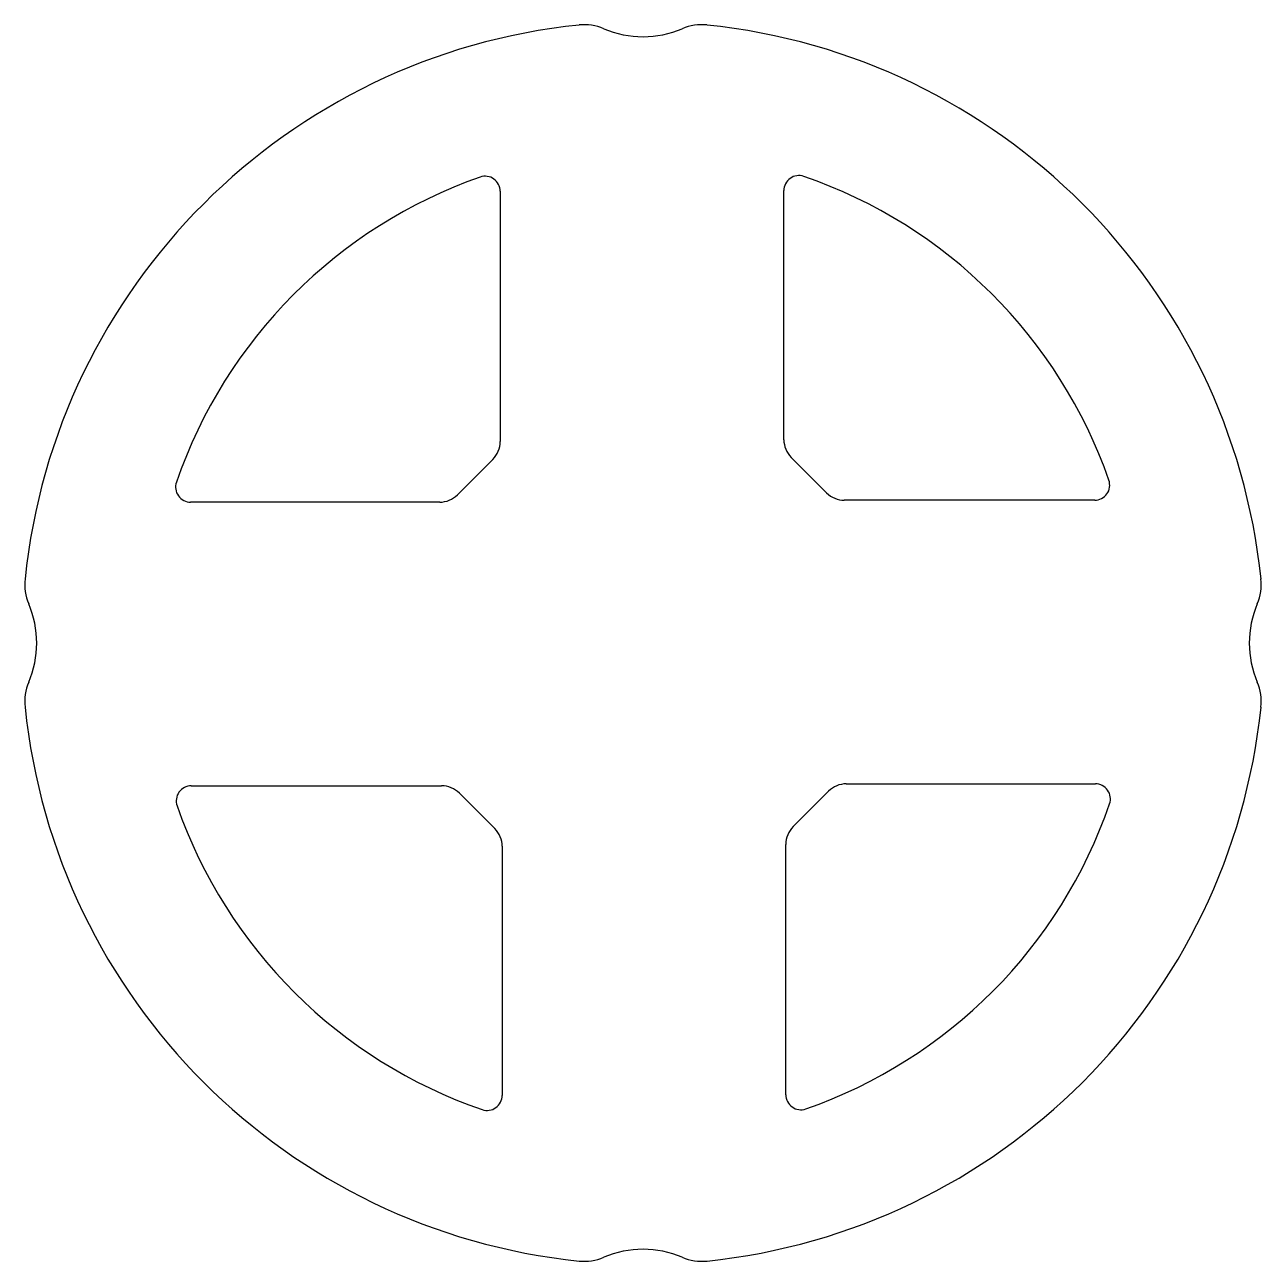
# Model space of a CAD drawing. Extents: x 1610.2 to 1634.9, y 1699.5 to 1724.2.
import ezdxf

# ---------------------------------------------------------------- set-up
doc = ezdxf.new("R2010")
doc.units = 0
doc.layers.get('0').update_dxf_attribs({"linetype": 'CONTINUOUS'})

msp = doc.modelspace()

# ---------------------------------------------------------------- linework, layer by layer
for p, q in [((1625.351, 1715.878), (1625.351, 1720.849)), ((1619.69, 1720.836), (1619.69, 1715.839)), ((1619.543, 1715.485), (1618.836, 1714.778)), ((1626.205, 1714.817), (1625.498, 1715.524)), ((1618.483, 1714.632), (1613.511, 1714.632)), ((1631.555, 1714.67), (1626.558, 1714.67)), ((1626.597, 1709.009), (1631.569, 1709.009)), ((1613.524, 1708.97), (1618.521, 1708.97)), ((1618.875, 1708.824), (1619.582, 1708.117)), ((1625.536, 1708.156), (1626.243, 1708.863)), ((1625.39, 1702.805), (1625.39, 1707.802)), ((1619.729, 1707.763), (1619.729, 1702.792))]:
    msp.add_line(p, q)
for centre, radius, start, end in [((1622.54, 1711.82), 12.4, 95.9122, 174.0878), ((1621.366, 1723.16), 1, 66.9572, 95.9122), ((1622.54, 1725.92), 2, 246.9572, 293.0428), ((1623.714, 1723.16), 1, 84.0878, 113.0428), ((1622.54, 1711.82), 12.4, 5.9122, 84.0878), ((1622.54, 1711.82), 9.85, 109.2592, 160.9862), ((1619.39, 1720.836), 0.3, 0, 109.2592), ((1625.651, 1720.849), 0.3, 70.9862, 180), ((1622.54, 1711.82), 9.85, 19.2592, 70.9862), ((1619.19, 1715.839), 0.5, 315, 0), ((1625.851, 1715.878), 0.5, 180, 225), ((1613.511, 1714.932), 0.3, 160.9862, 270), ((1631.555, 1714.97), 0.3, 270, 19.2592), ((1618.483, 1715.132), 0.5, 270, 315), ((1626.558, 1715.17), 0.5, 225, 270), ((1611.201, 1712.995), 1, 174.0878, 203.0428), ((1633.879, 1712.995), 1, 336.9572, 5.9122), ((1608.44, 1711.82), 2, 336.9572, 23.0428), ((1636.64, 1711.82), 2, 156.9572, 203.0428), ((1611.201, 1710.646), 1, 156.9572, 185.9122), ((1633.879, 1710.646), 1, 354.0878, 23.0428), ((1622.54, 1711.82), 12.4, 185.9122, 264.0878), ((1622.54, 1711.82), 12.4, 275.9122, 354.0878), ((1626.597, 1708.509), 0.5, 90, 135), ((1631.569, 1708.709), 0.3, 340.9862, 90), ((1613.524, 1708.67), 0.3, 90, 199.2592), ((1618.521, 1708.47), 0.5, 45, 90), ((1622.54, 1711.82), 9.85, 199.2592, 250.9862), ((1622.54, 1711.82), 9.85, 289.2592, 340.9862), ((1619.229, 1707.763), 0.5, 0, 45), ((1625.89, 1707.802), 0.5, 135, 180), ((1619.429, 1702.792), 0.3, 250.9862, 360), ((1625.69, 1702.805), 0.3, 180, 289.2592), ((1622.54, 1697.72), 2, 66.9572, 113.0428), ((1621.366, 1700.481), 1, 264.0878, 293.0428), ((1623.714, 1700.481), 1, 246.9572, 275.9122)]:
    msp.add_arc(centre, radius, start, end)

doc.saveas('drawing.dxf')
